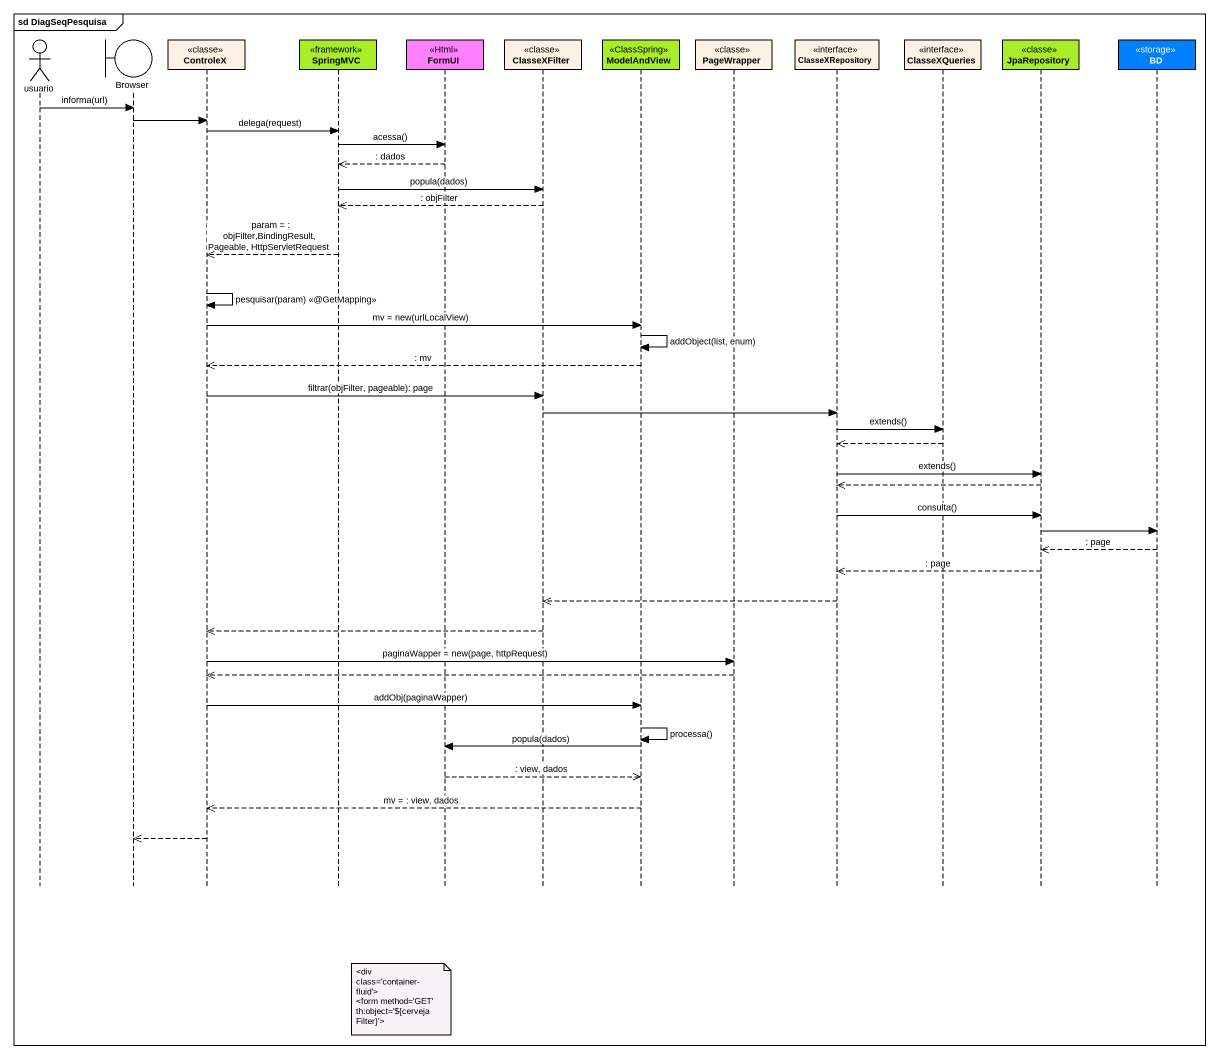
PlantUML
@startuml
mainframe sd DiagSeqPesquisa
hide footbox
actor usuario
boundary Browser
participant ControleX <<classe>>
participant SpringMVC <<framework>> #A9ED29
participant FormUI <<Html>> #FF80FF
participant ClasseXFilter <<classe>>
participant ModelAndView <<ClassSpring>> #A9ED29
participant PageWrapper <<classe>>
participant ClasseXRepository <<interface>>
participant ClasseXQueries <<interface>>
participant JpaRepository <<classe>> #A9ED29
participant BD <<storage>> #0080FF

usuario -> Browser : informa(url)
Browser -> ControleX
ControleX -> SpringMVC : delega(request)
SpringMVC -> FormUI : acessa()
FormUI -->> SpringMVC : : dados
SpringMVC -> ClasseXFilter : popula(dados)
ClasseXFilter -->> SpringMVC : : objFilter
SpringMVC -->> ControleX : param = : objFilter,BindingResult,Pageable, HttpServletRequest
ControleX -> ControleX : pesquisar(param) <<@GetMapping>>
ControleX -> ModelAndView : mv = new(urlLocalView)
ModelAndView -> ModelAndView : addObject(list, enum)
ModelAndView -->> ControleX : : mv
ControleX -> ClasseXFilter : filtrar(objFilter, pageable): page
ClasseXFilter -> ClasseXRepository
ClasseXRepository -> ClasseXQueries : extends()
ClasseXQueries -->> ClasseXRepository
ClasseXRepository -> JpaRepository : extends()
JpaRepository -->> ClasseXRepository
ClasseXRepository -> JpaRepository : consulta()
JpaRepository -> BD
BD -->> JpaRepository : : page
JpaRepository -->> ClasseXRepository : : page
ClasseXRepository -->> ClasseXFilter
ClasseXFilter -->> ControleX
ControleX -> PageWrapper : paginaWapper = new(page, httpRequest)
PageWrapper -->> ControleX
ControleX -> ModelAndView : addObj(paginaWapper)
ModelAndView -> ModelAndView : processa()
ModelAndView -> FormUI : popula(dados)
FormUI -->> ModelAndView : : view, dados
ModelAndView -->> ControleX : mv = : view, dados
ControleX -->> Browser
note over FormUI
  <div class='container-fluid'>
  <form method='GET' th:object='${cervejaFilter}'>
end note
@enduml
